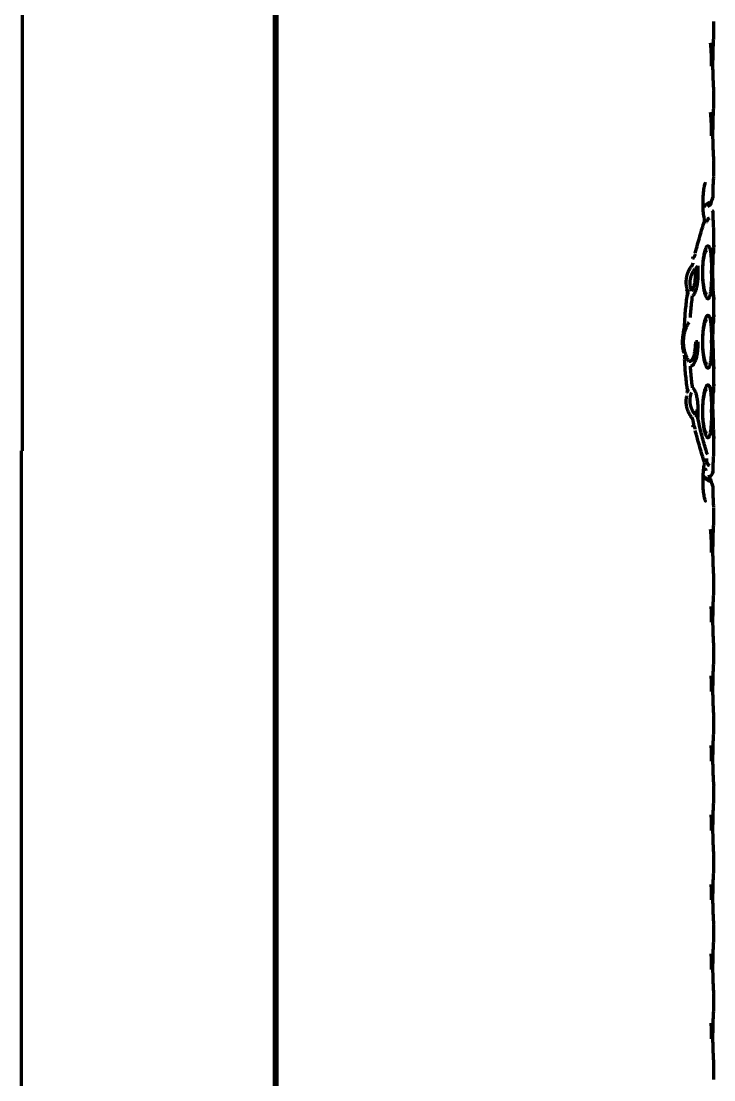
# Model space of a CAD drawing. Header units: inches. Extents: x -2983 to 7024, y 422 to 5529.
# Drawn here: x 977.6 to 1012.5, y 2994.2 to 3047.5 of the extents above; entities that cross this region are included whole.
import ezdxf

# ---------------------------------------------------------------- set-up
doc = ezdxf.new("R2010")
doc.units = ezdxf.units.IN

msp = doc.modelspace()

# ---------------------------------------------------------------- linework, layer by layer
at = {"linetype": 'Continuous', "lineweight": 70}
for p, q in [((977.676, 3145.992), (977.676, 3025.892)), ((990.376, 2966.852), (990.376, 3141.407)), ((990.454, 2966.852), (990.454, 3141.407)), ((990.501, 3141.468), (990.501, 2966.79)), ((1012.501, 3046.757), (1012.501, 3047.527)), ((1012.499, 3046.718), (1012.5, 3046.757)), ((1012.499, 3046.713), (1012.5, 3046.725)), ((1012.501, 3043.257), (1012.501, 3044.027)), ((1012.499, 3043.218), (1012.5, 3043.257)), ((1012.499, 3043.213), (1012.5, 3043.225)), ((1012.501, 3039.757), (1012.501, 3040.527)), ((1012.369, 3038.372), (1012.373, 3038.383)), ((1012.372, 3038.381), (1012.386, 3038.467)), ((1012.403, 3038.501), (1012.459, 3038.659)), ((1012.017, 3037.376), (1012.042, 3037.487)), ((1012.022, 3037.375), (1012.027, 3037.45)), ((1012.027, 3037.45), (1012.031, 3037.545)), ((1012.501, 3036.257), (1012.501, 3037.027)), ((1012.5, 3036.237), (1012.501, 3036.257)), ((1011.451, 3035.589), (1011.464, 3035.678)), ((1011.702, 3034.892), (1011.571, 3034.892)), ((1011.957, 3034.892), (1011.942, 3034.892)), ((1012.386, 3034.892), (1012.306, 3034.892)), ((1011.149, 3033.97), (1011.142, 3033.979)), ((1011.181, 3033.726), (1011.166, 3033.76)), ((1012.5, 3033.547), (1012.501, 3033.527)), ((1012.501, 3032.757), (1012.501, 3033.527)), ((1012.5, 3032.737), (1012.501, 3032.757)), ((1011.702, 3031.392), (1011.571, 3031.392)), ((1011.957, 3031.392), (1011.942, 3031.392)), ((1012.386, 3031.392), (1012.306, 3031.392)), ((1012.5, 3030.047), (1012.501, 3030.027)), ((1012.501, 3029.257), (1012.501, 3030.027)), ((1012.5, 3029.237), (1012.501, 3029.257)), ((1011.166, 3029.024), (1011.181, 3029.056)), ((1011.702, 3027.892), (1011.571, 3027.892)), ((1011.957, 3027.892), (1011.942, 3027.892)), ((1012.386, 3027.892), (1012.306, 3027.892)), ((1011.464, 3027.106), (1011.451, 3027.195)), ((1012.5, 3026.547), (1012.501, 3026.527)), ((1012.501, 3025.757), (1012.501, 3026.527)), ((977.626, 3025.892), (977.676, 3025.892)), ((977.626, 3025.892), (977.626, 2962.267)), ((1012.037, 3025.301), (1012.016, 3025.409)), ((1012.027, 3025.334), (1012.022, 3025.41)), ((1012.026, 3025.241), (1012.033, 3025.27)), ((1012.148, 3024.554), (1012.056, 3024.494)), ((1012.219, 3024.581), (1012.376, 3024.664)), ((1012.386, 3024.317), (1012.372, 3024.402)), ((1012.459, 3024.126), (1012.403, 3024.283)), ((1012.501, 3022.257), (1012.501, 3023.027)), ((1012.499, 3022.218), (1012.5, 3022.257)), ((1012.499, 3022.213), (1012.5, 3022.225)), ((1012.501, 3018.757), (1012.501, 3019.527)), ((1012.499, 3018.718), (1012.5, 3018.757)), ((1012.499, 3018.713), (1012.5, 3018.725)), ((1012.501, 3015.257), (1012.501, 3016.027)), ((1012.499, 3015.218), (1012.5, 3015.257)), ((1012.499, 3015.213), (1012.5, 3015.225)), ((1012.501, 3011.757), (1012.501, 3012.527)), ((1012.499, 3011.718), (1012.5, 3011.757)), ((1012.499, 3011.713), (1012.5, 3011.725)), ((1012.501, 3008.257), (1012.501, 3009.027)), ((1012.499, 3008.218), (1012.5, 3008.257)), ((1012.499, 3008.213), (1012.5, 3008.225)), ((1012.501, 3004.757), (1012.501, 3005.527)), ((1012.499, 3004.718), (1012.5, 3004.757)), ((1012.499, 3004.713), (1012.5, 3004.725)), ((1012.501, 3001.257), (1012.501, 3002.027)), ((1012.499, 3001.218), (1012.5, 3001.257)), ((1012.499, 3001.213), (1012.5, 3001.225)), ((1012.501, 2997.757), (1012.501, 2998.527)), ((1012.499, 2997.718), (1012.5, 2997.757)), ((1012.499, 2997.713), (1012.5, 2997.725)), ((1012.501, 2994.257), (1012.501, 2995.027)), ((1012.499, 2994.213), (1012.5, 2994.225))]:
    msp.add_line(p, q, dxfattribs=at)
for centre, major_axis, ratio, start_param, end_param in [((1012.097, 3038.434), (-0.106, 0.227), 0.805237, 3.143468, 4.33809), ((1012.097, 3024.35), (-0.106, -0.227), 0.805237, 1.945096, 3.138722), ((1012.212, 3024.848), (-0.236, -0.082), 0.981783, 1.278119, 2.802577)]:
    msp.add_ellipse(centre, major_axis=major_axis, ratio=ratio, start_param=start_param, end_param=end_param, dxfattribs=at)
for points, degree in [([(1012.368, 3046.061), (1012.365, 3046.202), (1012.35, 3046.335), (1012.334, 3046.454)], 3), ([(1012.459, 3045.574), (1012.46, 3045.646), (1012.461, 3045.715), (1012.462, 3045.782)], 3), ([(1012.499, 3044.066), (1012.499, 3044.064), (1012.499, 3044.063)], 2), ([(1012.368, 3042.561), (1012.365, 3042.702), (1012.35, 3042.835), (1012.334, 3042.954)], 3), ([(1012.459, 3042.074), (1012.46, 3042.146), (1012.461, 3042.215), (1012.462, 3042.282)], 3), ([(1012.499, 3040.566), (1012.499, 3040.564), (1012.499, 3040.563)], 2), ([(1012.462, 3038.732), (1012.463, 3038.806), (1012.464, 3038.876), (1012.465, 3038.944)], 3), ([(1012.306, 3038.43), (1012.28, 3038.418), (1012.255, 3038.406), (1012.232, 3038.392)], 3), ([(1012.386, 3038.467), (1012.416, 3038.546), (1012.44, 3038.61), (1012.459, 3038.659)], 3), ([(1012.461, 3038.658), (1012.461, 3038.671)], 1), ([(1011.942, 3034.892), (1011.942, 3034.975), (1011.946, 3035.133), (1011.959, 3035.342), (1011.977, 3035.524), (1011.998, 3035.677), (1012.021, 3035.805), (1012.044, 3035.911), (1012.068, 3036), (1012.093, 3036.076), (1012.12, 3036.141), (1012.15, 3036.193), (1012.184, 3036.226), (1012.221, 3036.23), (1012.259, 3036.192), (1012.296, 3036.102), (1012.327, 3035.953), (1012.353, 3035.754), (1012.372, 3035.501), (1012.384, 3035.197), (1012.386, 3034.995), (1012.386, 3034.892)], 3), ([(1011.446, 3035.594), (1011.546, 3035.673), (1011.57, 3035.799)], 2), ([(1011.189, 3033.93), (1011.179, 3033.96), (1011.162, 3034.019), (1011.142, 3034.102), (1011.128, 3034.181), (1011.119, 3034.251), (1011.114, 3034.312), (1011.112, 3034.368), (1011.112, 3034.421), (1011.113, 3034.476), (1011.117, 3034.53), (1011.124, 3034.584), (1011.132, 3034.636), (1011.142, 3034.687), (1011.153, 3034.735), (1011.166, 3034.781), (1011.18, 3034.825), (1011.195, 3034.868), (1011.212, 3034.91), (1011.23, 3034.953), (1011.249, 3034.993), (1011.269, 3035.032), (1011.294, 3035.075), (1011.323, 3035.122), (1011.358, 3035.173), (1011.385, 3035.21), (1011.4, 3035.229)], 3), ([(1011.378, 3033.948), (1011.369, 3033.974), (1011.353, 3034.025), (1011.335, 3034.096), (1011.323, 3034.164), (1011.315, 3034.225), (1011.31, 3034.278), (1011.308, 3034.326), (1011.308, 3034.372), (1011.309, 3034.419), (1011.313, 3034.466), (1011.319, 3034.513), (1011.326, 3034.558), (1011.335, 3034.602), (1011.345, 3034.643), (1011.356, 3034.683), (1011.369, 3034.721), (1011.382, 3034.758), (1011.397, 3034.795), (1011.414, 3034.832), (1011.431, 3034.866), (1011.449, 3034.9), (1011.471, 3034.937), (1011.497, 3034.978), (1011.528, 3035.022), (1011.553, 3035.054), (1011.567, 3035.07)], 3), ([(1011.4, 3035.229), (1011.407, 3035.238), (1011.42, 3035.256), (1011.436, 3035.285), (1011.449, 3035.317), (1011.456, 3035.342), (1011.459, 3035.355)], 3), ([(1011.567, 3035.07), (1011.581, 3035.079), (1011.607, 3035.099), (1011.64, 3035.131), (1011.668, 3035.167), (1011.684, 3035.197), (1011.69, 3035.213)], 3), ([(1011.567, 3035.07), (1011.568, 3035.043), (1011.57, 3034.987), (1011.571, 3034.925), (1011.571, 3034.892)], 3), ([(1011.69, 3035.213), (1011.692, 3035.182), (1011.696, 3035.117), (1011.7, 3035.012), (1011.702, 3034.933), (1011.702, 3034.892)], 3), ([(1011.571, 3034.892), (1011.571, 3034.836), (1011.569, 3034.729), (1011.559, 3034.587), (1011.546, 3034.464), (1011.53, 3034.358), (1011.511, 3034.266), (1011.491, 3034.186), (1011.469, 3034.116), (1011.444, 3034.053), (1011.414, 3033.995), (1011.391, 3033.962), (1011.378, 3033.948)], 3), ([(1011.702, 3034.892), (1011.702, 3034.819), (1011.698, 3034.681), (1011.685, 3034.499), (1011.667, 3034.342), (1011.645, 3034.209), (1011.62, 3034.094), (1011.592, 3033.995), (1011.561, 3033.907), (1011.526, 3033.828), (1011.484, 3033.758), (1011.449, 3033.719), (1011.429, 3033.703)], 3), ([(1012.386, 3034.892), (1012.386, 3034.809), (1012.384, 3034.651), (1012.378, 3034.442), (1012.369, 3034.26), (1012.358, 3034.107), (1012.346, 3033.979), (1012.332, 3033.874), (1012.317, 3033.784), (1012.3, 3033.708), (1012.28, 3033.643), (1012.256, 3033.592), (1012.227, 3033.558), (1012.19, 3033.554), (1012.147, 3033.592), (1012.101, 3033.683), (1012.053, 3033.831), (1012.009, 3034.03), (1011.972, 3034.283), (1011.947, 3034.588), (1011.942, 3034.789), (1011.942, 3034.892)], 3), ([(1011.202, 3033.789), (1011.204, 3033.804), (1011.206, 3033.835), (1011.202, 3033.882), (1011.195, 3033.914), (1011.189, 3033.93)], 3), ([(1011.321, 3032.62), (1011.328, 3032.73), (1011.346, 3032.958), (1011.38, 3033.299), (1011.411, 3033.565), (1011.429, 3033.703)], 3), ([(1010.979, 3031.392), (1010.979, 3031.4), (1010.979, 3031.416), (1010.979, 3031.438), (1010.98, 3031.459), (1010.981, 3031.48), (1010.982, 3031.502), (1010.983, 3031.523), (1010.985, 3031.544), (1010.987, 3031.565), (1010.989, 3031.588), (1010.992, 3031.613), (1010.995, 3031.642), (1011, 3031.674), (1011.005, 3031.71), (1011.012, 3031.748), (1011.02, 3031.788), (1011.029, 3031.83), (1011.04, 3031.875), (1011.053, 3031.922), (1011.068, 3031.972), (1011.087, 3032.027), (1011.108, 3032.086), (1011.133, 3032.147), (1011.161, 3032.208), (1011.189, 3032.265), (1011.22, 3032.323), (1011.245, 3032.366), (1011.258, 3032.389)], 3), ([(1011.942, 3031.392), (1011.942, 3031.475), (1011.946, 3031.633), (1011.959, 3031.842), (1011.977, 3032.024), (1011.998, 3032.177), (1012.021, 3032.305), (1012.044, 3032.411), (1012.068, 3032.5), (1012.093, 3032.576), (1012.12, 3032.641), (1012.15, 3032.693), (1012.184, 3032.726), (1012.221, 3032.73), (1012.259, 3032.692), (1012.296, 3032.602), (1012.327, 3032.453), (1012.353, 3032.254), (1012.372, 3032.001), (1012.384, 3031.697), (1012.386, 3031.495), (1012.386, 3031.392)], 3), ([(1011.258, 3030.396), (1011.251, 3030.408), (1011.234, 3030.435), (1011.209, 3030.48), (1011.182, 3030.532), (1011.156, 3030.587), (1011.13, 3030.644), (1011.108, 3030.7), (1011.088, 3030.755), (1011.07, 3030.805), (1011.056, 3030.852), (1011.044, 3030.894), (1011.034, 3030.934), (1011.025, 3030.974), (1011.016, 3031.013), (1011.009, 3031.052), (1011.003, 3031.088), (1010.998, 3031.121), (1010.994, 3031.15), (1010.991, 3031.175), (1010.989, 3031.197), (1010.987, 3031.218), (1010.985, 3031.239), (1010.983, 3031.259), (1010.982, 3031.28), (1010.981, 3031.301), (1010.98, 3031.321), (1010.979, 3031.343), (1010.979, 3031.366), (1010.979, 3031.383), (1010.979, 3031.392)], 3), ([(1011.571, 3031.392), (1011.571, 3031.334), (1011.568, 3031.224), (1011.558, 3031.078), (1011.544, 3030.951), (1011.527, 3030.844), (1011.508, 3030.751), (1011.487, 3030.671), (1011.463, 3030.6), (1011.436, 3030.536), (1011.404, 3030.478), (1011.364, 3030.43), (1011.317, 3030.397), (1011.279, 3030.392), (1011.258, 3030.396)], 3), ([(1011.702, 3031.392), (1011.702, 3031.321), (1011.698, 3031.188), (1011.686, 3031.01), (1011.668, 3030.856), (1011.647, 3030.724), (1011.624, 3030.611), (1011.598, 3030.513), (1011.568, 3030.425), (1011.535, 3030.347), (1011.496, 3030.277), (1011.449, 3030.216), (1011.391, 3030.173), (1011.345, 3030.162), (1011.321, 3030.164)], 3), ([(1012.386, 3031.392), (1012.386, 3031.309), (1012.384, 3031.151), (1012.378, 3030.942), (1012.369, 3030.76), (1012.358, 3030.607), (1012.346, 3030.479), (1012.332, 3030.374), (1012.317, 3030.284), (1012.3, 3030.208), (1012.28, 3030.143), (1012.256, 3030.092), (1012.227, 3030.058), (1012.19, 3030.054), (1012.147, 3030.092), (1012.101, 3030.183), (1012.053, 3030.331), (1012.009, 3030.53), (1011.972, 3030.783), (1011.947, 3031.088), (1011.942, 3031.289), (1011.942, 3031.392)], 3), ([(1011.046, 3030.526), (1011.042, 3030.628), (1011.02, 3030.726)], 2), ([(1011.429, 3029.081), (1011.416, 3029.187), (1011.389, 3029.409), (1011.354, 3029.746), (1011.331, 3030.019), (1011.321, 3030.164)], 3), ([(1011.942, 3027.892), (1011.942, 3027.975), (1011.946, 3028.133), (1011.959, 3028.342), (1011.977, 3028.524), (1011.998, 3028.677), (1012.021, 3028.805), (1012.044, 3028.911), (1012.068, 3029), (1012.093, 3029.076), (1012.12, 3029.141), (1012.15, 3029.193), (1012.184, 3029.226), (1012.221, 3029.23), (1012.259, 3029.192), (1012.296, 3029.102), (1012.327, 3028.953), (1012.353, 3028.754), (1012.372, 3028.501), (1012.384, 3028.197), (1012.386, 3027.995), (1012.386, 3027.892)], 3), ([(1011.147, 3028.83), (1011.203, 3028.937), (1011.175, 3029.056)], 2), ([(1011.189, 3028.854), (1011.194, 3028.868), (1011.201, 3028.896), (1011.206, 3028.941), (1011.204, 3028.976), (1011.202, 3028.995)], 3), ([(1011.567, 3027.714), (1011.55, 3027.734), (1011.519, 3027.774), (1011.48, 3027.832), (1011.449, 3027.885), (1011.423, 3027.933), (1011.403, 3027.977), (1011.385, 3028.019), (1011.369, 3028.063), (1011.354, 3028.109), (1011.341, 3028.155), (1011.331, 3028.201), (1011.322, 3028.246), (1011.316, 3028.289), (1011.312, 3028.33), (1011.309, 3028.37), (1011.308, 3028.41), (1011.308, 3028.451), (1011.309, 3028.491), (1011.312, 3028.532), (1011.316, 3028.573), (1011.322, 3028.615), (1011.33, 3028.661), (1011.341, 3028.713), (1011.356, 3028.771), (1011.37, 3028.814), (1011.378, 3028.837)], 3), ([(1011.429, 3029.081), (1011.453, 3029.062), (1011.496, 3029.012), (1011.55, 3028.909), (1011.591, 3028.794), (1011.623, 3028.676), (1011.647, 3028.56), (1011.666, 3028.446), (1011.68, 3028.329), (1011.691, 3028.203), (1011.699, 3028.061), (1011.702, 3027.951), (1011.702, 3027.892)], 3), ([(1011.571, 3027.892), (1011.571, 3027.861), (1011.57, 3027.799), (1011.568, 3027.742), (1011.567, 3027.714)], 3), ([(1011.69, 3027.572), (1011.685, 3027.584), (1011.673, 3027.61), (1011.647, 3027.646), (1011.613, 3027.68), (1011.583, 3027.703), (1011.567, 3027.714)], 3), ([(1011.702, 3027.892), (1011.702, 3027.833), (1011.699, 3027.721), (1011.693, 3027.62), (1011.69, 3027.572)], 3), ([(1012.386, 3027.892), (1012.386, 3027.809), (1012.384, 3027.651), (1012.378, 3027.442), (1012.369, 3027.26), (1012.358, 3027.107), (1012.346, 3026.979), (1012.332, 3026.874), (1012.317, 3026.784), (1012.3, 3026.708), (1012.28, 3026.643), (1012.256, 3026.592), (1012.227, 3026.558), (1012.19, 3026.554), (1012.147, 3026.592), (1012.101, 3026.683), (1012.053, 3026.831), (1012.009, 3027.03), (1011.972, 3027.283), (1011.947, 3027.588), (1011.942, 3027.789), (1011.942, 3027.892)], 3), ([(1011.459, 3027.429), (1011.457, 3027.439), (1011.451, 3027.461), (1011.439, 3027.492), (1011.423, 3027.524), (1011.409, 3027.545), (1011.4, 3027.555)], 3), ([(1011.539, 3027.053), (1011.512, 3027.175), (1011.485, 3027.3), (1011.459, 3027.429)], 3), ([(1012.176, 3025.715), (1012.146, 3025.81), (1012.085, 3026.013), (1011.988, 3026.351), (1011.888, 3026.725), (1011.787, 3027.131), (1011.722, 3027.421), (1011.69, 3027.572)], 3), ([(1012.275, 3025.14), (1012.266, 3025.148), (1012.249, 3025.165), (1012.228, 3025.191), (1012.209, 3025.217), (1012.193, 3025.244), (1012.18, 3025.272), (1012.169, 3025.3), (1012.161, 3025.329), (1012.154, 3025.36), (1012.15, 3025.394), (1012.149, 3025.429), (1012.15, 3025.467), (1012.154, 3025.497), (1012.157, 3025.513)], 3), ([(1012.03, 3025.226), (1012.031, 3025.232)], 1), ([(1012.121, 3024.908), (1012.119, 3024.915), (1012.112, 3024.93), (1012.097, 3024.952), (1012.081, 3024.97), (1012.072, 3024.979)], 3), ([(1012.306, 3024.354), (1012.292, 3024.36), (1012.266, 3024.373), (1012.242, 3024.385), (1012.231, 3024.392)], 3), ([(1012.463, 3024.001), (1012.461, 3024.126)], 1), ([(1012.368, 3021.561), (1012.365, 3021.702), (1012.35, 3021.835), (1012.334, 3021.954)], 3), ([(1012.459, 3021.074), (1012.46, 3021.146), (1012.461, 3021.215), (1012.462, 3021.282)], 3), ([(1012.499, 3019.566), (1012.499, 3019.564), (1012.499, 3019.563)], 2), ([(1012.459, 3017.574), (1012.46, 3017.646), (1012.461, 3017.715), (1012.462, 3017.782)], 3), ([(1012.499, 3016.066), (1012.499, 3016.064), (1012.499, 3016.063)], 2), ([(1012.459, 3014.074), (1012.46, 3014.146), (1012.461, 3014.215), (1012.462, 3014.282)], 3), ([(1012.499, 3012.566), (1012.499, 3012.564), (1012.499, 3012.563)], 2), ([(1012.459, 3010.574), (1012.46, 3010.646), (1012.461, 3010.715), (1012.462, 3010.782)], 3), ([(1012.499, 3009.066), (1012.499, 3009.064), (1012.499, 3009.063)], 2), ([(1012.459, 3007.074), (1012.46, 3007.146), (1012.461, 3007.215), (1012.462, 3007.282)], 3), ([(1012.499, 3005.566), (1012.499, 3005.564), (1012.499, 3005.563)], 2), ([(1012.459, 3003.574), (1012.46, 3003.646), (1012.461, 3003.715), (1012.462, 3003.782)], 3), ([(1012.499, 3002.066), (1012.499, 3002.064), (1012.499, 3002.063)], 2), ([(1012.459, 3000.074), (1012.46, 3000.146), (1012.461, 3000.215), (1012.462, 3000.282)], 3), ([(1012.499, 2998.566), (1012.499, 2998.564), (1012.499, 2998.563)], 2), ([(1012.459, 2996.574), (1012.46, 2996.646), (1012.461, 2996.715), (1012.462, 2996.782)], 3), ([(1012.499, 2995.066), (1012.499, 2995.064), (1012.499, 2995.063)], 2)]:
    msp.add_open_spline(points, degree=degree, dxfattribs=at)
for points, knots in [([(1012.5, 3044.06), (1012.5, 3044.06), (1012.499, 3044.063), (1012.497, 3044.1), (1012.488, 3044.258), (1012.472, 3044.589), (1012.459, 3045.041), (1012.457, 3045.558), (1012.467, 3046.049), (1012.483, 3046.435), (1012.494, 3046.635), (1012.498, 3046.702), (1012.499, 3046.712), (1012.499, 3046.713)], [0, 0, 0, 0, 0.010183, 0.070351, 0.180646, 0.300593, 0.425928, 0.557827, 0.693585, 0.815302, 0.931069, 0.992468, 1, 1, 1, 1]), ([(1012.386, 3045.274), (1012.387, 3045.321), (1012.392, 3045.556), (1012.388, 3045.85), (1012.371, 3046.037), (1012.368, 3046.061)], [0, 0, 0, 0, 0.175328, 0.891133, 1, 1, 1, 1]), ([(1012.5, 3040.56), (1012.5, 3040.56), (1012.499, 3040.563), (1012.497, 3040.6), (1012.488, 3040.758), (1012.472, 3041.089), (1012.459, 3041.541), (1012.457, 3042.058), (1012.467, 3042.549), (1012.483, 3042.935), (1012.494, 3043.135), (1012.498, 3043.202), (1012.499, 3043.212), (1012.499, 3043.213)], [0, 0, 0, 0, 0.010183, 0.070351, 0.180646, 0.300593, 0.425928, 0.557826, 0.693584, 0.815302, 0.931069, 0.992468, 1, 1, 1, 1]), ([(1012.386, 3041.774), (1012.387, 3041.821), (1012.392, 3042.056), (1012.388, 3042.35), (1012.371, 3042.537), (1012.368, 3042.561)], [0, 0, 0, 0, 0.175328, 0.891133, 1, 1, 1, 1]), ([(1012.031, 3037.55), (1012.026, 3037.571), (1012.007, 3037.662), (1011.974, 3037.911), (1011.952, 3038.295), (1011.961, 3038.718), (1011.998, 3039.077), (1012.041, 3039.299), (1012.073, 3039.401), (1012.078, 3039.413), (1012.079, 3039.415)], [0, 0, 0, 0, 0.045905, 0.189694, 0.363312, 0.553981, 0.726181, 0.86726, 0.961201, 1, 1, 1, 1]), ([(1012.461, 3038.671), (1012.462, 3038.765), (1012.465, 3039.024), (1012.48, 3039.377), (1012.495, 3039.647), (1012.499, 3039.72), (1012.5, 3039.725), (1012.5, 3039.725)], [0, 0, 0, 0, 0.157602, 0.463004, 0.724495, 0.976309, 1, 1, 1, 1]), ([(1012.232, 3038.392), (1012.193, 3038.37), (1012.123, 3038.324), (1012.067, 3038.271), (1012.025, 3038.222), (1012.008, 3038.2), (1011.994, 3038.177)], [0, 0, 0, 0, 0.362253, 0.724506, 0.724506, 1, 1, 1, 1]), ([(1012.203, 3038.208), (1012.242, 3038.224), (1012.3, 3038.267), (1012.361, 3038.336), (1012.37, 3038.378), (1012.37, 3038.381)], [0, 0, 0, 0, 0.512303, 0.960909, 1, 1, 1, 1]), ([(1012.462, 3037.936), (1012.464, 3037.946), (1012.462, 3037.955), (1012.449, 3037.974), (1012.438, 3037.984), (1012.423, 3037.993)], [0, 0, 0, 0, 0.5, 0.5, 1, 1, 1, 1]), ([(1012.501, 3037.027), (1012.501, 3037.028), (1012.5, 3037.032), (1012.499, 3037.05), (1012.497, 3037.081), (1012.494, 3037.127), (1012.491, 3037.191), (1012.486, 3037.278), (1012.48, 3037.394), (1012.474, 3037.54), (1012.467, 3037.72), (1012.463, 3037.86), (1012.462, 3037.936)], [0, 0, 0, 0, 0.091896, 0.192797, 0.293697, 0.394597, 0.495498, 0.596398, 0.697299, 0.798199, 0.8991, 1, 1, 1, 1]), ([(1011.568, 3035.857), (1011.606, 3036.012), (1011.645, 3036.161), (1011.723, 3036.448), (1011.762, 3036.587), (1011.84, 3036.852), (1011.878, 3036.979), (1011.954, 3037.223), (1011.991, 3037.339), (1012.027, 3037.45)], [0, 0, 0, 0, 0.25, 0.25, 0.5, 0.5, 0.75, 0.75, 1, 1, 1, 1]), ([(1012.153, 3037.414), (1012.154, 3037.424), (1012.158, 3037.443), (1012.165, 3037.472), (1012.175, 3037.5), (1012.187, 3037.528), (1012.202, 3037.556), (1012.221, 3037.583), (1012.243, 3037.612), (1012.263, 3037.633), (1012.275, 3037.644)], [0, 0, 0, 0, 0.116141, 0.242406, 0.368672, 0.494938, 0.621203, 0.747469, 0.873734, 1, 1, 1, 1]), ([(1012.501, 3033.527), (1012.501, 3033.528), (1012.5, 3033.534), (1012.499, 3033.56), (1012.496, 3033.605), (1012.492, 3033.674), (1012.486, 3033.776), (1012.479, 3033.917), (1012.471, 3034.103), (1012.464, 3034.337), (1012.458, 3034.617), (1012.456, 3034.91), (1012.458, 3035.181), (1012.463, 3035.416), (1012.469, 3035.614), (1012.475, 3035.776), (1012.481, 3035.906), (1012.486, 3036.009), (1012.491, 3036.092), (1012.494, 3036.158), (1012.498, 3036.21), (1012.5, 3036.246), (1012.501, 3036.256), (1012.501, 3036.257)], [0, 0, 0, 0, 0.044196, 0.092141, 0.140087, 0.188032, 0.235978, 0.283923, 0.331869, 0.379814, 0.42776, 0.475705, 0.523651, 0.571596, 0.619542, 0.667487, 0.715433, 0.763378, 0.811324, 0.859269, 0.907215, 0.95516, 1, 1, 1, 1]), ([(1012.501, 3036.257), (1012.501, 3036.256), (1012.5, 3036.25), (1012.499, 3036.227), (1012.496, 3036.186), (1012.492, 3036.124), (1012.487, 3036.033), (1012.482, 3035.938), (1012.48, 3035.874), (1012.479, 3035.86)], [0, 0, 0, 0, 0.148383, 0.309827, 0.471271, 0.632715, 0.794159, 0.955603, 1, 1, 1, 1]), ([(1011.943, 3034.892), (1011.943, 3034.958), (1011.945, 3035.085), (1011.956, 3035.262), (1011.97, 3035.416), (1011.988, 3035.546), (1012.006, 3035.655), (1012.026, 3035.746), (1012.046, 3035.822), (1012.067, 3035.888), (1012.09, 3035.943), (1012.115, 3035.986), (1012.141, 3036.012), (1012.159, 3036.014), (1012.167, 3036.011)], [0, 0, 0, 0, 0.112939, 0.215615, 0.309371, 0.394326, 0.471392, 0.542688, 0.610889, 0.678886, 0.749794, 0.827127, 0.914304, 1, 1, 1, 1]), ([(1012.455, 3033.737), (1012.454, 3033.738), (1012.454, 3033.743), (1012.453, 3033.765), (1012.45, 3033.805), (1012.447, 3033.866), (1012.442, 3033.953), (1012.436, 3034.075), (1012.43, 3034.234), (1012.424, 3034.432), (1012.419, 3034.66), (1012.418, 3034.899), (1012.42, 3035.126), (1012.423, 3035.326), (1012.428, 3035.495), (1012.433, 3035.633), (1012.438, 3035.745), (1012.442, 3035.835), (1012.446, 3035.907), (1012.45, 3035.964), (1012.452, 3036.009), (1012.454, 3036.039), (1012.454, 3036.046), (1012.455, 3036.047)], [0, 0, 0, 0, 0.032787, 0.068194, 0.105243, 0.145721, 0.191202, 0.242637, 0.300314, 0.364326, 0.43359, 0.503407, 0.568823, 0.628122, 0.681357, 0.728946, 0.77159, 0.810398, 0.846892, 0.882661, 0.919435, 0.959124, 1, 1, 1, 1]), ([(1012.149, 3033.773), (1012.147, 3033.773), (1012.135, 3033.778), (1012.109, 3033.803), (1012.071, 3033.88), (1012.032, 3034.004), (1011.997, 3034.174), (1011.967, 3034.388), (1011.947, 3034.632), (1011.943, 3034.806), (1011.943, 3034.892)], [0, 0, 0, 0, 0.013836, 0.130791, 0.257682, 0.39306, 0.534417, 0.68531, 0.844122, 1, 1, 1, 1]), ([(1011.028, 3032.27), (1011.041, 3032.525), (1011.059, 3032.777), (1011.105, 3033.274), (1011.133, 3033.519), (1011.166, 3033.76)], [0, 0, 0, 0, 0.5, 0.5, 1, 1, 1, 1]), ([(1011.175, 3033.694), (1011.182, 3033.728), (1011.189, 3033.816), (1011.178, 3033.914), (1011.149, 3033.967), (1011.148, 3033.97)], [0, 0, 0, 0, 0.358046, 0.966022, 1, 1, 1, 1]), ([(1012.487, 3033.753), (1012.488, 3033.736), (1012.491, 3033.687), (1012.495, 3033.621), (1012.498, 3033.569), (1012.5, 3033.537), (1012.501, 3033.528), (1012.501, 3033.527)], [0, 0, 0, 0, 0.102612, 0.330798, 0.558984, 0.78717, 1, 1, 1, 1]), ([(1011.943, 3031.392), (1011.943, 3031.458), (1011.945, 3031.585), (1011.956, 3031.762), (1011.97, 3031.916), (1011.988, 3032.046), (1012.006, 3032.155), (1012.026, 3032.246), (1012.046, 3032.322), (1012.067, 3032.388), (1012.09, 3032.443), (1012.115, 3032.486), (1012.141, 3032.512), (1012.159, 3032.514), (1012.167, 3032.511)], [0, 0, 0, 0, 0.112939, 0.215615, 0.309371, 0.394326, 0.471392, 0.542688, 0.610889, 0.678886, 0.749794, 0.827127, 0.914304, 1, 1, 1, 1]), ([(1012.501, 3030.027), (1012.501, 3030.028), (1012.5, 3030.034), (1012.499, 3030.06), (1012.496, 3030.105), (1012.492, 3030.174), (1012.486, 3030.276), (1012.479, 3030.417), (1012.471, 3030.603), (1012.464, 3030.837), (1012.458, 3031.117), (1012.456, 3031.41), (1012.458, 3031.681), (1012.463, 3031.916), (1012.469, 3032.114), (1012.475, 3032.276), (1012.481, 3032.406), (1012.486, 3032.509), (1012.491, 3032.592), (1012.494, 3032.658), (1012.498, 3032.71), (1012.5, 3032.746), (1012.501, 3032.756), (1012.501, 3032.757)], [0, 0, 0, 0, 0.044196, 0.092141, 0.140087, 0.188032, 0.235978, 0.283923, 0.331869, 0.379814, 0.42776, 0.475705, 0.523651, 0.571596, 0.619542, 0.667487, 0.715433, 0.763378, 0.811324, 0.859269, 0.907215, 0.95516, 1, 1, 1, 1]), ([(1012.501, 3032.757), (1012.501, 3032.756), (1012.5, 3032.75), (1012.499, 3032.727), (1012.496, 3032.686), (1012.492, 3032.624), (1012.487, 3032.533), (1012.482, 3032.438), (1012.48, 3032.374), (1012.479, 3032.36)], [0, 0, 0, 0, 0.148383, 0.309827, 0.471271, 0.632715, 0.794159, 0.955603, 1, 1, 1, 1]), ([(1010.995, 3030.818), (1010.99, 3030.839), (1010.984, 3030.861), (1010.975, 3030.905), (1010.97, 3030.928), (1010.958, 3030.996), (1010.951, 3031.043), (1010.942, 3031.116), (1010.94, 3031.14), (1010.935, 3031.19), (1010.933, 3031.215), (1010.929, 3031.29), (1010.928, 3031.341), (1010.928, 3031.417), (1010.928, 3031.442), (1010.929, 3031.493), (1010.931, 3031.518), (1010.935, 3031.593), (1010.939, 3031.643), (1010.948, 3031.716), (1010.951, 3031.74), (1010.958, 3031.787), (1010.962, 3031.811), (1010.974, 3031.879), (1010.984, 3031.923), (1010.995, 3031.966)], [0, 0, 0, 0, 0.0625, 0.0625, 0.125, 0.125, 0.25, 0.25, 0.3125, 0.3125, 0.375, 0.375, 0.5, 0.5, 0.5625, 0.5625, 0.625, 0.625, 0.75, 0.75, 0.8125, 0.8125, 0.875, 0.875, 1, 1, 1, 1]), ([(1010.995, 3031.966), (1011.009, 3032.015), (1011.019, 3032.065), (1011.031, 3032.166), (1011.032, 3032.218), (1011.028, 3032.27)], [0, 0, 0, 0, 0.5, 0.5, 1, 1, 1, 1]), ([(1012.455, 3030.237), (1012.454, 3030.238), (1012.454, 3030.243), (1012.453, 3030.265), (1012.45, 3030.305), (1012.447, 3030.366), (1012.442, 3030.453), (1012.436, 3030.575), (1012.43, 3030.734), (1012.424, 3030.932), (1012.419, 3031.16), (1012.418, 3031.399), (1012.42, 3031.626), (1012.423, 3031.826), (1012.428, 3031.995), (1012.433, 3032.133), (1012.438, 3032.239), (1012.441, 3032.296), (1012.442, 3032.319)], [0, 0, 0, 0, 0.040832, 0.084927, 0.131065, 0.181474, 0.238115, 0.30217, 0.373998, 0.453716, 0.539975, 0.626923, 0.708389, 0.782238, 0.848534, 0.9078, 0.960906, 1, 1, 1, 1]), ([(1012.149, 3030.273), (1012.147, 3030.273), (1012.135, 3030.278), (1012.109, 3030.303), (1012.071, 3030.38), (1012.032, 3030.504), (1011.997, 3030.674), (1011.967, 3030.888), (1011.947, 3031.132), (1011.943, 3031.306), (1011.943, 3031.392)], [0, 0, 0, 0, 0.013836, 0.130791, 0.257682, 0.39306, 0.534417, 0.68531, 0.844122, 1, 1, 1, 1]), ([(1012.457, 3031.474), (1012.457, 3031.371), (1012.457, 3031.162), (1012.463, 3030.879), (1012.47, 3030.647), (1012.477, 3030.46), (1012.484, 3030.313), (1012.49, 3030.201), (1012.495, 3030.121), (1012.498, 3030.069), (1012.5, 3030.037), (1012.501, 3030.028), (1012.501, 3030.027)], [0, 0, 0, 0, 0.100677, 0.201355, 0.302032, 0.40271, 0.503387, 0.604065, 0.704742, 0.80542, 0.906097, 1, 1, 1, 1]), ([(1011.166, 3029.024), (1011.133, 3029.265), (1011.105, 3029.51), (1011.059, 3030.007), (1011.041, 3030.259), (1011.028, 3030.514)], [0, 0, 0, 0, 0.5, 0.5, 1, 1, 1, 1]), ([(1012.501, 3026.527), (1012.501, 3026.528), (1012.5, 3026.534), (1012.499, 3026.56), (1012.496, 3026.605), (1012.492, 3026.674), (1012.486, 3026.776), (1012.479, 3026.917), (1012.471, 3027.103), (1012.464, 3027.337), (1012.458, 3027.617), (1012.456, 3027.91), (1012.458, 3028.181), (1012.463, 3028.416), (1012.469, 3028.614), (1012.475, 3028.776), (1012.481, 3028.906), (1012.486, 3029.009), (1012.491, 3029.092), (1012.494, 3029.158), (1012.498, 3029.21), (1012.5, 3029.246), (1012.501, 3029.256), (1012.501, 3029.257)], [0, 0, 0, 0, 0.044196, 0.092141, 0.140087, 0.188032, 0.235978, 0.283923, 0.331869, 0.379814, 0.42776, 0.475705, 0.523651, 0.571596, 0.619542, 0.667487, 0.715433, 0.763378, 0.811324, 0.859269, 0.907215, 0.95516, 1, 1, 1, 1]), ([(1012.501, 3029.257), (1012.501, 3029.256), (1012.5, 3029.25), (1012.499, 3029.227), (1012.496, 3029.186), (1012.492, 3029.124), (1012.487, 3029.033), (1012.482, 3028.938), (1012.48, 3028.874), (1012.479, 3028.86)], [0, 0, 0, 0, 0.148383, 0.309827, 0.471271, 0.632715, 0.794159, 0.955603, 1, 1, 1, 1]), ([(1011.4, 3027.555), (1011.382, 3027.578), (1011.348, 3027.625), (1011.304, 3027.691), (1011.269, 3027.753), (1011.241, 3027.809), (1011.218, 3027.859), (1011.198, 3027.908), (1011.179, 3027.959), (1011.163, 3028.012), (1011.149, 3028.065), (1011.137, 3028.119), (1011.128, 3028.17), (1011.121, 3028.22), (1011.116, 3028.268), (1011.113, 3028.315), (1011.112, 3028.361), (1011.112, 3028.408), (1011.113, 3028.455), (1011.116, 3028.502), (1011.121, 3028.549), (1011.128, 3028.598), (1011.134, 3028.638), (1011.139, 3028.662), (1011.14, 3028.666)], [0, 0, 0, 0, 0.047087, 0.094174, 0.14126, 0.188347, 0.235434, 0.282521, 0.329608, 0.376694, 0.423781, 0.470868, 0.517955, 0.565042, 0.612128, 0.659215, 0.706302, 0.753389, 0.800476, 0.847562, 0.894649, 0.941736, 0.988823, 1, 1, 1, 1]), ([(1011.943, 3027.892), (1011.943, 3027.958), (1011.945, 3028.085), (1011.956, 3028.262), (1011.97, 3028.416), (1011.988, 3028.546), (1012.006, 3028.655), (1012.026, 3028.746), (1012.046, 3028.822), (1012.067, 3028.888), (1012.09, 3028.943), (1012.115, 3028.986), (1012.141, 3029.012), (1012.159, 3029.014), (1012.167, 3029.011)], [0, 0, 0, 0, 0.112939, 0.215615, 0.309371, 0.394326, 0.471392, 0.542688, 0.610889, 0.678886, 0.749794, 0.827127, 0.914304, 1, 1, 1, 1]), ([(1012.455, 3026.737), (1012.454, 3026.738), (1012.454, 3026.743), (1012.453, 3026.765), (1012.45, 3026.805), (1012.447, 3026.866), (1012.442, 3026.953), (1012.436, 3027.075), (1012.43, 3027.234), (1012.424, 3027.432), (1012.419, 3027.66), (1012.418, 3027.899), (1012.42, 3028.126), (1012.423, 3028.326), (1012.428, 3028.495), (1012.433, 3028.633), (1012.438, 3028.739), (1012.441, 3028.796), (1012.442, 3028.819)], [0, 0, 0, 0, 0.040832, 0.084927, 0.131065, 0.181474, 0.238115, 0.30217, 0.373998, 0.453716, 0.539975, 0.626923, 0.708389, 0.782238, 0.848534, 0.9078, 0.960906, 1, 1, 1, 1]), ([(1012.149, 3026.773), (1012.147, 3026.773), (1012.135, 3026.778), (1012.109, 3026.803), (1012.071, 3026.88), (1012.032, 3027.004), (1011.997, 3027.174), (1011.967, 3027.388), (1011.947, 3027.632), (1011.943, 3027.806), (1011.943, 3027.892)], [0, 0, 0, 0, 0.013836, 0.130791, 0.257682, 0.39306, 0.534417, 0.68531, 0.844122, 1, 1, 1, 1]), ([(1012.457, 3027.974), (1012.457, 3027.871), (1012.457, 3027.662), (1012.463, 3027.379), (1012.47, 3027.147), (1012.477, 3026.96), (1012.484, 3026.813), (1012.49, 3026.701), (1012.495, 3026.621), (1012.498, 3026.569), (1012.5, 3026.537), (1012.501, 3026.528), (1012.501, 3026.527)], [0, 0, 0, 0, 0.100677, 0.201355, 0.302032, 0.40271, 0.503387, 0.604065, 0.704742, 0.80542, 0.906097, 1, 1, 1, 1]), ([(1011.565, 3026.985), (1011.562, 3027.011), (1011.545, 3027.084), (1011.496, 3027.155), (1011.454, 3027.192), (1011.45, 3027.195)], [0, 0, 0, 0, 0.315019, 0.945968, 1, 1, 1, 1]), ([(1012.027, 3025.334), (1011.991, 3025.445), (1011.954, 3025.561), (1011.878, 3025.805), (1011.84, 3025.932), (1011.762, 3026.198), (1011.723, 3026.336), (1011.645, 3026.623), (1011.606, 3026.772), (1011.568, 3026.927)], [0, 0, 0, 0, 0.25, 0.25, 0.5, 0.5, 0.75, 0.75, 1, 1, 1, 1]), ([(1012.462, 3024.848), (1012.463, 3024.919), (1012.467, 3025.048), (1012.472, 3025.211), (1012.478, 3025.344), (1012.483, 3025.453), (1012.488, 3025.541), (1012.492, 3025.612), (1012.495, 3025.67), (1012.498, 3025.716), (1012.5, 3025.747), (1012.501, 3025.756), (1012.501, 3025.757)], [0, 0, 0, 0, 0.100692, 0.201383, 0.302075, 0.402766, 0.503458, 0.60415, 0.704841, 0.805533, 0.906224, 1, 1, 1, 1]), ([(1012.081, 3023.364), (1012.081, 3023.364), (1012.082, 3023.362), (1012.067, 3023.395), (1012.041, 3023.489), (1012.003, 3023.684), (1011.967, 3023.992), (1011.951, 3024.401), (1011.968, 3024.814), (1012.003, 3025.103), (1012.025, 3025.205), (1012.03, 3025.226)], [0, 0, 0, 0, 0.004465, 0.064645, 0.150704, 0.266527, 0.418687, 0.596718, 0.788307, 0.95327, 1, 1, 1, 1]), ([(1012.231, 3024.392), (1012.192, 3024.414), (1012.122, 3024.461), (1012.039, 3024.539), (1011.998, 3024.598), (1011.972, 3024.645), (1011.964, 3024.661), (1011.958, 3024.678), (1011.957, 3024.679), (1011.957, 3024.679)], [0, 0, 0, 0, 0.284091, 0.568182, 0.852273, 0.852273, 0.994318, 0.994318, 1, 1, 1, 1]), ([(1012.368, 3024.4), (1012.365, 3024.415), (1012.352, 3024.455), (1012.306, 3024.509), (1012.254, 3024.552), (1012.216, 3024.569), (1012.202, 3024.574)], [0, 0, 0, 0, 0.167405, 0.479942, 0.80517, 1, 1, 1, 1]), ([(1012.423, 3024.791), (1012.438, 3024.8), (1012.449, 3024.81), (1012.462, 3024.829), (1012.464, 3024.838), (1012.462, 3024.848)], [0, 0, 0, 0, 0.5, 0.5, 1, 1, 1, 1]), ([(1012.459, 3024.126), (1012.449, 3024.15), (1012.439, 3024.178), (1012.414, 3024.242), (1012.401, 3024.277), (1012.386, 3024.317)], [0, 0, 0, 0, 0.5, 0.5, 1, 1, 1, 1]), ([(1012.5, 3023.058), (1012.499, 3023.061), (1012.496, 3023.117), (1012.482, 3023.374), (1012.468, 3023.69), (1012.464, 3023.918), (1012.463, 3024.001)], [0, 0, 0, 0, 0.28298, 0.562894, 0.84839, 1, 1, 1, 1]), ([(1012.5, 3019.56), (1012.5, 3019.56), (1012.499, 3019.563), (1012.497, 3019.6), (1012.488, 3019.758), (1012.472, 3020.089), (1012.459, 3020.541), (1012.457, 3021.058), (1012.467, 3021.549), (1012.483, 3021.935), (1012.494, 3022.135), (1012.498, 3022.202), (1012.499, 3022.212), (1012.499, 3022.213)], [0, 0, 0, 0, 0.010183, 0.070351, 0.180646, 0.300593, 0.425928, 0.557827, 0.693585, 0.815302, 0.931069, 0.992468, 1, 1, 1, 1]), ([(1012.386, 3020.774), (1012.387, 3020.821), (1012.392, 3021.056), (1012.388, 3021.35), (1012.371, 3021.537), (1012.368, 3021.561)], [0, 0, 0, 0, 0.175328, 0.891133, 1, 1, 1, 1]), ([(1012.5, 3016.06), (1012.5, 3016.06), (1012.499, 3016.063), (1012.497, 3016.1), (1012.488, 3016.258), (1012.472, 3016.589), (1012.459, 3017.041), (1012.457, 3017.558), (1012.467, 3018.049), (1012.483, 3018.435), (1012.494, 3018.635), (1012.498, 3018.702), (1012.499, 3018.712), (1012.499, 3018.713)], [0, 0, 0, 0, 0.010183, 0.070351, 0.180646, 0.300593, 0.425928, 0.557826, 0.693584, 0.815302, 0.931069, 0.992467, 1, 1, 1, 1]), ([(1012.386, 3017.274), (1012.387, 3017.321), (1012.392, 3017.556), (1012.388, 3017.85), (1012.371, 3018.037), (1012.368, 3018.061)], [0, 0, 0, 0, 0.175328, 0.891133, 1, 1, 1, 1]), ([(1012.5, 3012.56), (1012.5, 3012.56), (1012.499, 3012.563), (1012.497, 3012.6), (1012.488, 3012.758), (1012.472, 3013.089), (1012.459, 3013.541), (1012.457, 3014.058), (1012.467, 3014.549), (1012.483, 3014.935), (1012.494, 3015.135), (1012.498, 3015.202), (1012.499, 3015.212), (1012.499, 3015.213)], [0, 0, 0, 0, 0.010183, 0.070351, 0.180646, 0.300593, 0.425928, 0.557827, 0.693585, 0.815302, 0.931069, 0.992468, 1, 1, 1, 1]), ([(1012.386, 3013.774), (1012.387, 3013.821), (1012.392, 3014.056), (1012.388, 3014.35), (1012.371, 3014.537), (1012.368, 3014.561)], [0, 0, 0, 0, 0.175328, 0.891133, 1, 1, 1, 1]), ([(1012.5, 3009.06), (1012.5, 3009.06), (1012.499, 3009.063), (1012.497, 3009.1), (1012.488, 3009.258), (1012.472, 3009.589), (1012.459, 3010.041), (1012.457, 3010.558), (1012.467, 3011.049), (1012.483, 3011.435), (1012.494, 3011.635), (1012.498, 3011.702), (1012.499, 3011.712), (1012.499, 3011.713)], [0, 0, 0, 0, 0.010183, 0.070351, 0.180646, 0.300593, 0.425928, 0.557827, 0.693585, 0.815302, 0.931069, 0.992468, 1, 1, 1, 1]), ([(1012.386, 3010.274), (1012.387, 3010.321), (1012.392, 3010.556), (1012.388, 3010.85), (1012.371, 3011.037), (1012.368, 3011.061)], [0, 0, 0, 0, 0.175328, 0.891133, 1, 1, 1, 1]), ([(1012.5, 3005.56), (1012.5, 3005.56), (1012.499, 3005.563), (1012.497, 3005.6), (1012.488, 3005.758), (1012.472, 3006.089), (1012.459, 3006.541), (1012.457, 3007.058), (1012.467, 3007.549), (1012.483, 3007.935), (1012.494, 3008.135), (1012.498, 3008.202), (1012.499, 3008.212), (1012.499, 3008.213)], [0, 0, 0, 0, 0.010183, 0.070351, 0.180646, 0.300593, 0.425928, 0.557827, 0.693585, 0.815302, 0.931069, 0.992468, 1, 1, 1, 1]), ([(1012.386, 3006.774), (1012.387, 3006.821), (1012.392, 3007.056), (1012.388, 3007.35), (1012.371, 3007.537), (1012.368, 3007.561)], [0, 0, 0, 0, 0.175328, 0.891133, 1, 1, 1, 1]), ([(1012.5, 3002.06), (1012.5, 3002.06), (1012.499, 3002.063), (1012.497, 3002.1), (1012.488, 3002.258), (1012.472, 3002.589), (1012.459, 3003.041), (1012.457, 3003.558), (1012.467, 3004.049), (1012.483, 3004.435), (1012.494, 3004.635), (1012.498, 3004.702), (1012.499, 3004.712), (1012.499, 3004.713)], [0, 0, 0, 0, 0.010183, 0.070351, 0.180646, 0.300593, 0.425928, 0.557826, 0.693585, 0.815302, 0.931069, 0.992468, 1, 1, 1, 1]), ([(1012.386, 3003.274), (1012.387, 3003.321), (1012.392, 3003.556), (1012.388, 3003.85), (1012.371, 3004.037), (1012.368, 3004.061)], [0, 0, 0, 0, 0.175328, 0.891133, 1, 1, 1, 1]), ([(1012.5, 2998.56), (1012.5, 2998.56), (1012.499, 2998.563), (1012.497, 2998.6), (1012.488, 2998.758), (1012.472, 2999.089), (1012.459, 2999.541), (1012.457, 3000.058), (1012.467, 3000.549), (1012.483, 3000.935), (1012.494, 3001.135), (1012.498, 3001.202), (1012.499, 3001.212), (1012.499, 3001.213)], [0, 0, 0, 0, 0.010183, 0.070351, 0.180646, 0.300593, 0.425928, 0.557827, 0.693585, 0.815302, 0.931069, 0.992468, 1, 1, 1, 1]), ([(1012.386, 2999.774), (1012.387, 2999.821), (1012.392, 3000.056), (1012.388, 3000.35), (1012.371, 3000.537), (1012.368, 3000.561)], [0, 0, 0, 0, 0.175328, 0.891133, 1, 1, 1, 1]), ([(1012.5, 2995.06), (1012.5, 2995.06), (1012.499, 2995.063), (1012.497, 2995.1), (1012.488, 2995.258), (1012.472, 2995.589), (1012.459, 2996.041), (1012.457, 2996.558), (1012.467, 2997.049), (1012.483, 2997.435), (1012.494, 2997.635), (1012.498, 2997.702), (1012.499, 2997.712), (1012.499, 2997.713)], [0, 0, 0, 0, 0.010183, 0.070351, 0.180646, 0.300593, 0.425928, 0.557826, 0.693584, 0.815302, 0.931069, 0.992467, 1, 1, 1, 1]), ([(1012.386, 2996.274), (1012.387, 2996.321), (1012.392, 2996.556), (1012.388, 2996.85), (1012.371, 2997.037), (1012.368, 2997.061)], [0, 0, 0, 0, 0.175328, 0.891133, 1, 1, 1, 1])]:
    msp.add_open_spline(points, degree=3, knots=knots, dxfattribs=at)

doc.saveas('drawing.dxf')
